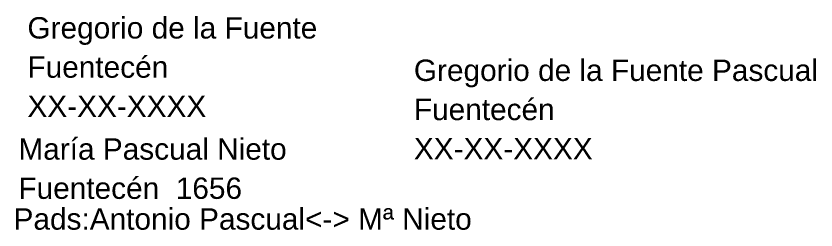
# Model space of a CAD drawing. Header units: millimetres. Extents: x -16844 to 23151, y -8543 to 4892.
# Drawn here: x -1317.4 to -1242.4, y 423.9 to 443.9 of the extents above; entities that cross this region are included whole.
import ezdxf

# ---------------------------------------------------------------- set-up
doc = ezdxf.new("R2010")
doc.units = ezdxf.units.MM
doc.styles.add('Arial', font='arial.ttf', dxfattribs={"height": 0.01})

# ---------------------------------------------------------------- blocks, each defined once
blk = doc.blocks.new('Casilla')
at = {"style": 'Arial'}
for tag, p in [('NOMBRE', (0.878, 8.083)), ('LUGAR_NACIMIENTO', (0.878, 4.417)), ('FECHA', (0.878, 0.75))]:
    blk.add_attdef(tag, p, '', height=2, dxfattribs=at)
blk = doc.blocks.new('Hermanos')
at = {"style": 'Arial'}
blk.add_attdef('NOMBRE', (0, 0), '', height=2, dxfattribs=at)

msp = doc.modelspace()

# ---------------------------------------------------------------- block references
for name, p, values in [('Casilla', (-1317.196, 433.754), {'NOMBRE': 'Gregorio de la Fuente', 'LUGAR_NACIMIENTO': 'Fuentecén', 'FECHA': 'XX-XX-XXXX'}), ('Casilla', (-1280.964, 429.783), {'NOMBRE': 'Gregorio de la Fuente Pascual', 'LUGAR_NACIMIENTO': 'Fuentecén', 'FECHA': 'XX-XX-XXXX'}), ('Hermanos', (-1317.62, 423.95), {'NOMBRE': 'Pads:Antonio Pascual<-> Mª Nieto'})]:
    msp.add_blockref(name, p).add_auto_attribs(values)
ref = msp.add_blockref('Casilla', (-1318.043, 422.416))
ref.add_attrib('NOMBRE', 'María Pascual Nieto', (-1317.166, 430.499), dxfattribs={"height": 2, "style": 'Arial'})
ref.add_attrib('LUGAR_NACIMIENTO', 'Fuentecén  1656', (-1317.166, 426.832), dxfattribs={"height": 2, "style": 'Arial'})

doc.saveas('drawing.dxf')
